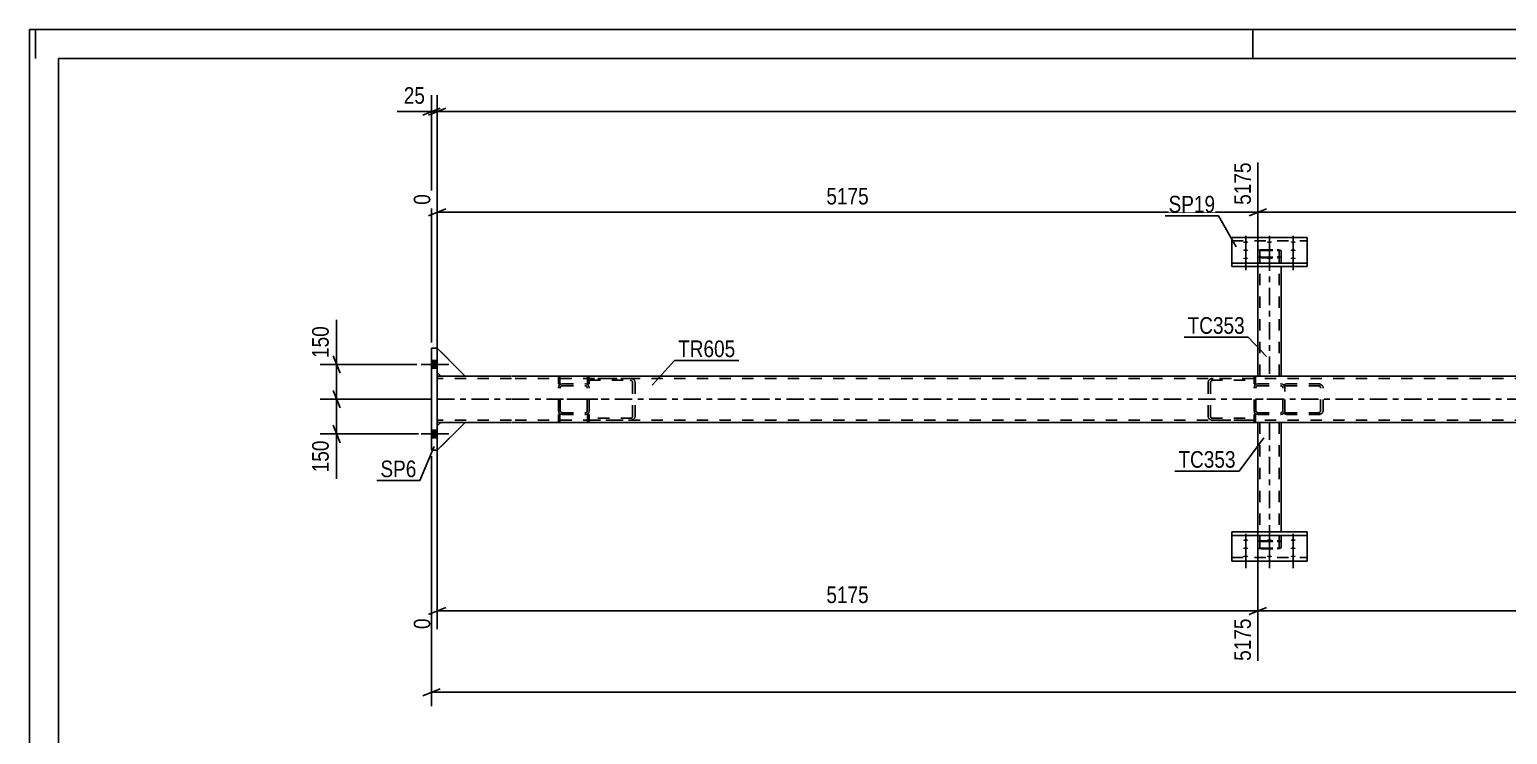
# Model space of a CAD drawing. Header units: millimetres. Extents: x -54 to 787, y -426 to 168.
# Drawn here: x -54.3 to 200.6, y 46.4 to 168 of the extents above; entities that cross this region are included whole.
import ezdxf

# ---------------------------------------------------------------- set-up
doc = ezdxf.new("R2010")
doc.units = ezdxf.units.MM
doc.linetypes.add('DXK_LINE_DOT2', pattern=[3.9198, 1.9599, -1.9599])
doc.linetypes.add('DXK_LINE_DOT3', pattern=[5.9187, 2.979, -0.9799, 0.9799, -0.9799])
doc.styles.add('Arial Narrow', font='ARIALN.TTF', dxfattribs={"height": 0.2})

# ---------------------------------------------------------------- blocks, each defined once
blk = doc.blocks.new('Unknown-761549023-1135')
at = {"color": 5, "linetype": 'Continuous'}
for p, q in [((786.67, 168.03), (-54.33, 168.03)), ((-54.33, 168.03), (-54.33, -425.97)), ((-53.33, 163.03), (-53.33, 168.03)), ((156.67, 163.03), (156.67, 168.03)), ((781.67, 163.03), (-49.33, 163.03)), ((-49.33, 163.03), (-49.33, -420.97))]:
    blk.add_line(p, q, dxfattribs=at)
blk = doc.blocks.new('Bolt-761549023-3152 - 3147')
at = {"linetype": 'Continuous'}
for points in [[(155.45, 131.2), (155.36, 131.2), (155.27, 131.21), (155.19, 131.23), (155.12, 131.25), (155.07, 131.27), (155.03, 131.3), (155.01, 131.33), (155.01, 131.37), (155.03, 131.4), (155.07, 131.42), (155.12, 131.45), (155.19, 131.47), (155.27, 131.49), (155.36, 131.5), (155.45, 131.5), (155.54, 131.5), (155.63, 131.49), (155.71, 131.47), (155.78, 131.45), (155.83, 131.42), (155.87, 131.4), (155.89, 131.37), (155.89, 131.33), (155.87, 131.3), (155.83, 131.27), (155.78, 131.25), (155.71, 131.23), (155.63, 131.21), (155.54, 131.2)], [(155.45, 129.8), (155.36, 129.8), (155.27, 129.81), (155.19, 129.83), (155.12, 129.85), (155.07, 129.87), (155.03, 129.9), (155.01, 129.93), (155.01, 129.96), (155.03, 129.99), (155.07, 130.02), (155.12, 130.05), (155.19, 130.07), (155.27, 130.08), (155.36, 130.09), (155.45, 130.1), (155.54, 130.09), (155.63, 130.08), (155.71, 130.07), (155.78, 130.05), (155.83, 130.02), (155.87, 129.99), (155.89, 129.96), (155.89, 129.93), (155.87, 129.9), (155.83, 129.87), (155.78, 129.85), (155.71, 129.83), (155.63, 129.81), (155.54, 129.8)], [(159.55, 131.2), (159.46, 131.2), (159.37, 131.21), (159.29, 131.23), (159.22, 131.25), (159.17, 131.27), (159.13, 131.3), (159.11, 131.33), (159.11, 131.37), (159.13, 131.4), (159.17, 131.42), (159.22, 131.45), (159.29, 131.47), (159.37, 131.49), (159.46, 131.5), (159.55, 131.5), (159.64, 131.5), (159.73, 131.49), (159.81, 131.47), (159.88, 131.45), (159.93, 131.42), (159.97, 131.4), (159.99, 131.37), (159.99, 131.33), (159.97, 131.3), (159.93, 131.27), (159.88, 131.25), (159.81, 131.23), (159.73, 131.21), (159.64, 131.2)], [(163.65, 131.2), (163.56, 131.2), (163.47, 131.21), (163.39, 131.23), (163.32, 131.25), (163.27, 131.27), (163.23, 131.3), (163.21, 131.33), (163.21, 131.37), (163.23, 131.4), (163.27, 131.42), (163.32, 131.45), (163.39, 131.47), (163.47, 131.49), (163.56, 131.5), (163.65, 131.5), (163.74, 131.5), (163.83, 131.49), (163.91, 131.47), (163.98, 131.45), (164.03, 131.42), (164.07, 131.4), (164.09, 131.37), (164.09, 131.33), (164.07, 131.3), (164.03, 131.27), (163.98, 131.25), (163.91, 131.23), (163.83, 131.21), (163.74, 131.2)], [(163.65, 129.8), (163.56, 129.8), (163.47, 129.81), (163.39, 129.83), (163.32, 129.85), (163.27, 129.87), (163.23, 129.9), (163.21, 129.93), (163.21, 129.96), (163.23, 129.99), (163.27, 130.02), (163.32, 130.05), (163.39, 130.07), (163.47, 130.08), (163.56, 130.09), (163.65, 130.1), (163.74, 130.09), (163.83, 130.08), (163.91, 130.07), (163.98, 130.05), (164.03, 130.02), (164.07, 129.99), (164.09, 129.96), (164.09, 129.93), (164.07, 129.9), (164.03, 129.87), (163.98, 129.85), (163.91, 129.83), (163.83, 129.81), (163.74, 129.8)], [(155.45, 128.39), (155.36, 128.4), (155.27, 128.41), (155.19, 128.42), (155.12, 128.44), (155.07, 128.47), (155.03, 128.5), (155.01, 128.53), (155.01, 128.56), (155.03, 128.59), (155.07, 128.62), (155.12, 128.65), (155.19, 128.67), (155.27, 128.68), (155.36, 128.69), (155.45, 128.7), (155.54, 128.69), (155.63, 128.68), (155.71, 128.67), (155.78, 128.65), (155.83, 128.62), (155.87, 128.59), (155.89, 128.56), (155.89, 128.53), (155.87, 128.5), (155.83, 128.47), (155.78, 128.44), (155.71, 128.42), (155.63, 128.41), (155.54, 128.4)], [(159.55, 128.39), (159.46, 128.4), (159.37, 128.41), (159.29, 128.42), (159.22, 128.44), (159.17, 128.47), (159.13, 128.5), (159.11, 128.53), (159.11, 128.56), (159.13, 128.59), (159.17, 128.62), (159.22, 128.65), (159.29, 128.67), (159.37, 128.68), (159.46, 128.69), (159.55, 128.7), (159.64, 128.69), (159.73, 128.68), (159.81, 128.67), (159.88, 128.65), (159.93, 128.62), (159.97, 128.59), (159.99, 128.56), (159.99, 128.53), (159.97, 128.5), (159.93, 128.47), (159.88, 128.44), (159.81, 128.42), (159.73, 128.41), (159.64, 128.4)], [(163.65, 128.39), (163.56, 128.4), (163.47, 128.41), (163.39, 128.42), (163.32, 128.44), (163.27, 128.47), (163.23, 128.5), (163.21, 128.53), (163.21, 128.56), (163.23, 128.59), (163.27, 128.62), (163.32, 128.65), (163.39, 128.67), (163.47, 128.68), (163.56, 128.69), (163.65, 128.7), (163.74, 128.69), (163.83, 128.68), (163.91, 128.67), (163.98, 128.65), (164.03, 128.62), (164.07, 128.59), (164.09, 128.56), (164.09, 128.53), (164.07, 128.5), (164.03, 128.47), (163.98, 128.44), (163.91, 128.42), (163.83, 128.41), (163.74, 128.4)]]:
    blk.add_hatch(color=1, dxfattribs=at).paths.add_polyline_path(points)
at = {"color": 1, "linetype": 'Continuous'}
for p, q in [((155.45, 132.44), (155.45, 129.32)), ((155.45, 131.04), (155.45, 127.92)), ((159.55, 132.44), (159.55, 129.32)), ((163.65, 132.44), (163.65, 129.32)), ((163.65, 131.04), (163.65, 127.92)), ((155.45, 129.64), (155.45, 126.52)), ((159.55, 129.64), (159.55, 126.52)), ((163.65, 129.64), (163.65, 126.52))]:
    blk.add_line(p, q, dxfattribs=at)
blk = doc.blocks.new('Part-761549023-3278 - 3147')
at = {"color": 2, "linetype": 'Continuous'}
for p, q in [((16, 99.63), (16.6, 100.23)), ((20.8, 100.23), (16, 95.43)), ((20.8, 100.23), (16.6, 100.23))]:
    blk.add_line(p, q, dxfattribs=at)
at = {"color": 7, "linetype": 'DXK_LINE_DOT2'}
blk.add_line((16, 95.43), (16, 99.63), dxfattribs=at)
blk = doc.blocks.new('Part-761549023-3281 - 3147')
at = {"color": 7, "linetype": 'DXK_LINE_DOT2'}
for p, q in [((16, 99.63), (16.6, 100.23)), ((20.8, 100.23), (16, 95.43)), ((16, 95.43), (16, 99.63)), ((16.6, 100.23), (20.8, 100.23))]:
    blk.add_line(p, q, dxfattribs=at)
blk = doc.blocks.new('Bolt-761549023-3218 - 3147')
at = {"linetype": 'Continuous'}
for points in [[(155.45, 80.06), (155.54, 80.06), (155.63, 80.05), (155.71, 80.03), (155.78, 80.01), (155.83, 79.99), (155.87, 79.96), (155.89, 79.93), (155.89, 79.9), (155.87, 79.87), (155.83, 79.84), (155.78, 79.81), (155.71, 79.79), (155.63, 79.78), (155.54, 79.77), (155.45, 79.76), (155.36, 79.77), (155.27, 79.78), (155.19, 79.79), (155.12, 79.81), (155.07, 79.84), (155.03, 79.87), (155.01, 79.9), (155.01, 79.93), (155.03, 79.96), (155.07, 79.99), (155.12, 80.01), (155.19, 80.03), (155.27, 80.05), (155.36, 80.06)], [(159.55, 80.06), (159.64, 80.06), (159.73, 80.05), (159.81, 80.03), (159.88, 80.01), (159.93, 79.99), (159.97, 79.96), (159.99, 79.93), (159.99, 79.9), (159.97, 79.87), (159.93, 79.84), (159.88, 79.81), (159.81, 79.79), (159.73, 79.78), (159.64, 79.77), (159.55, 79.76), (159.46, 79.77), (159.37, 79.78), (159.29, 79.79), (159.22, 79.81), (159.17, 79.84), (159.13, 79.87), (159.11, 79.9), (159.11, 79.93), (159.13, 79.96), (159.17, 79.99), (159.22, 80.01), (159.29, 80.03), (159.37, 80.05), (159.46, 80.06)], [(163.65, 80.06), (163.74, 80.06), (163.83, 80.05), (163.91, 80.03), (163.98, 80.01), (164.03, 79.99), (164.07, 79.96), (164.09, 79.93), (164.09, 79.9), (164.07, 79.87), (164.03, 79.84), (163.98, 79.81), (163.91, 79.79), (163.83, 79.78), (163.74, 79.77), (163.65, 79.76), (163.56, 79.77), (163.47, 79.78), (163.39, 79.79), (163.32, 79.81), (163.27, 79.84), (163.23, 79.87), (163.21, 79.9), (163.21, 79.93), (163.23, 79.96), (163.27, 79.99), (163.32, 80.01), (163.39, 80.03), (163.47, 80.05), (163.56, 80.06)], [(155.45, 78.66), (155.54, 78.66), (155.63, 78.65), (155.71, 78.63), (155.78, 78.61), (155.83, 78.59), (155.87, 78.56), (155.89, 78.53), (155.89, 78.49), (155.87, 78.46), (155.83, 78.44), (155.78, 78.41), (155.71, 78.39), (155.63, 78.37), (155.54, 78.36), (155.45, 78.36), (155.36, 78.36), (155.27, 78.37), (155.19, 78.39), (155.12, 78.41), (155.07, 78.44), (155.03, 78.46), (155.01, 78.49), (155.01, 78.53), (155.03, 78.56), (155.07, 78.59), (155.12, 78.61), (155.19, 78.63), (155.27, 78.65), (155.36, 78.66)], [(155.45, 77.26), (155.54, 77.26), (155.63, 77.25), (155.71, 77.23), (155.78, 77.21), (155.83, 77.18), (155.87, 77.15), (155.89, 77.12), (155.89, 77.09), (155.87, 77.06), (155.83, 77.03), (155.78, 77.01), (155.71, 76.99), (155.63, 76.97), (155.54, 76.96), (155.45, 76.96), (155.36, 76.96), (155.27, 76.97), (155.19, 76.99), (155.12, 77.01), (155.07, 77.03), (155.03, 77.06), (155.01, 77.09), (155.01, 77.12), (155.03, 77.15), (155.07, 77.18), (155.12, 77.21), (155.19, 77.23), (155.27, 77.25), (155.36, 77.26)], [(159.55, 77.26), (159.64, 77.26), (159.73, 77.25), (159.81, 77.23), (159.88, 77.21), (159.93, 77.18), (159.97, 77.15), (159.99, 77.12), (159.99, 77.09), (159.97, 77.06), (159.93, 77.03), (159.88, 77.01), (159.81, 76.99), (159.73, 76.97), (159.64, 76.96), (159.55, 76.96), (159.46, 76.96), (159.37, 76.97), (159.29, 76.99), (159.22, 77.01), (159.17, 77.03), (159.13, 77.06), (159.11, 77.09), (159.11, 77.12), (159.13, 77.15), (159.17, 77.18), (159.22, 77.21), (159.29, 77.23), (159.37, 77.25), (159.46, 77.26)], [(163.65, 78.66), (163.74, 78.66), (163.83, 78.65), (163.91, 78.63), (163.98, 78.61), (164.03, 78.59), (164.07, 78.56), (164.09, 78.53), (164.09, 78.49), (164.07, 78.46), (164.03, 78.44), (163.98, 78.41), (163.91, 78.39), (163.83, 78.37), (163.74, 78.36), (163.65, 78.36), (163.56, 78.36), (163.47, 78.37), (163.39, 78.39), (163.32, 78.41), (163.27, 78.44), (163.23, 78.46), (163.21, 78.49), (163.21, 78.53), (163.23, 78.56), (163.27, 78.59), (163.32, 78.61), (163.39, 78.63), (163.47, 78.65), (163.56, 78.66)], [(163.65, 77.26), (163.74, 77.26), (163.83, 77.25), (163.91, 77.23), (163.98, 77.21), (164.03, 77.18), (164.07, 77.15), (164.09, 77.12), (164.09, 77.09), (164.07, 77.06), (164.03, 77.03), (163.98, 77.01), (163.91, 76.99), (163.83, 76.97), (163.74, 76.96), (163.65, 76.96), (163.56, 76.96), (163.47, 76.97), (163.39, 76.99), (163.32, 77.01), (163.27, 77.03), (163.23, 77.06), (163.21, 77.09), (163.21, 77.12), (163.23, 77.15), (163.27, 77.18), (163.32, 77.21), (163.39, 77.23), (163.47, 77.25), (163.56, 77.26)]]:
    blk.add_hatch(color=1, dxfattribs=at).paths.add_polyline_path(points)
at = {"color": 1, "linetype": 'Continuous'}
for p, q in [((155.45, 81), (155.45, 77.88)), ((155.45, 79.6), (155.45, 76.48)), ((159.55, 81), (159.55, 77.88)), ((163.65, 81), (163.65, 77.88)), ((163.65, 79.6), (163.65, 76.48)), ((155.45, 78.2), (155.45, 75.08)), ((159.55, 78.2), (159.55, 75.08)), ((163.65, 78.2), (163.65, 75.08))]:
    blk.add_line(p, q, dxfattribs=at)
blk = doc.blocks.new('Part-761549023-3284 - 3147')
at = {"color": 7, "linetype": 'DXK_LINE_DOT2'}
for p, q in [((20.8, 108.23), (16, 113.03)), ((16, 113.03), (16, 108.83)), ((16, 108.83), (16.6, 108.23)), ((16.6, 108.23), (20.8, 108.23))]:
    blk.add_line(p, q, dxfattribs=at)
blk = doc.blocks.new('Bolt-761549023-3220 - 3147')
at = {"linetype": 'Continuous'}
for points in [[(16, 109.57), (16, 110.89), (15, 110.89), (15, 109.57)], [(16, 109.57), (16, 110.89), (15, 110.89), (15, 109.57)], [(16, 97.57), (16, 98.89), (15, 98.89), (15, 97.57)], [(16, 97.57), (16, 98.89), (15, 98.89), (15, 97.57)]]:
    blk.add_hatch(color=1, dxfattribs=at).paths.add_polyline_path(points)
at = {"color": 1, "linetype": 'Continuous'}
for p, q in [((13.24, 110.23), (18, 110.23)), ((13.24, 110.23), (18, 110.23)), ((15, 110.89), (16, 110.89)), ((15, 110.89), (16, 110.89)), ((15, 109.57), (16, 109.57)), ((15, 109.57), (16, 109.57)), ((13.24, 98.23), (18, 98.23)), ((13.24, 98.23), (18, 98.23)), ((15, 98.89), (16, 98.89)), ((15, 98.89), (16, 98.89)), ((15, 97.57), (16, 97.57)), ((15, 97.57), (16, 97.57))]:
    blk.add_line(p, q, dxfattribs=at)
blk = doc.blocks.new('Part-761549023-3156 - 3147')
at = {"color": 7, "linetype": 'DXK_LINE_DOT2'}
for p, q in [((162.44, 106.87), (162.18, 106.83)), ((162.18, 101.63), (162.18, 106.83)), ((162.18, 106.48), (162.27, 106.52)), ((162.27, 106.52), (162.44, 106.55)), ((168.28, 106.87), (162.44, 106.87)), ((168.28, 106.55), (162.44, 106.55)), ((168.26, 106.82), (167.93, 106.87)), ((167.93, 106.55), (168.1, 106.52)), ((168.33, 106.35), (168.37, 106.23)), ((168.37, 102.23), (168.37, 106.23)), ((168.81, 106.23), (168.74, 106.47)), ((168.81, 102.23), (168.81, 106.23)), ((162.27, 101.93), (162.18, 101.98)), ((168.37, 102.23), (168.33, 102.11)), ((168.74, 101.98), (168.81, 102.23)), ((162.18, 101.63), (162.44, 101.59)), ((162.44, 101.91), (162.27, 101.93)), ((168.28, 101.91), (162.44, 101.91)), ((168.28, 101.59), (162.44, 101.59)), ((168.1, 101.93), (167.93, 101.91)), ((167.93, 101.59), (168.26, 101.64))]:
    blk.add_line(p, q, dxfattribs=at)
for centre, radius, start, end in [((168, 106.14), 0.401, 32.4104, 75.4453), ((168.06, 106.04), 0.802, 32.4104, 75.4453), ((168, 102.32), 0.401, 284.5547, 327.5896), ((168.06, 102.41), 0.802, 284.5547, 327.5896)]:
    blk.add_arc(centre, radius, start, end, dxfattribs=at)
blk = doc.blocks.new('Part-761549023-3292 - 3147')
at = {"color": 2, "linetype": 'Continuous'}
for p, q in [((153.05, 127.12), (153.05, 132.17)), ((166.05, 132.17), (153.05, 132.17)), ((166.05, 132.17), (166.05, 127.12)), ((153.05, 127.72), (166.05, 127.72)), ((166.05, 127.12), (153.05, 127.12))]:
    blk.add_line(p, q, dxfattribs=at)
at = {"color": 7, "linetype": 'DXK_LINE_DOT2'}
blk.add_line((153.05, 131.57), (166.05, 131.57), dxfattribs=at)
blk = doc.blocks.new('Part-761549023-3170 - 3147')
at = {"color": 2, "linetype": 'Continuous'}
for p, q in [((157.55, 81.34), (157.55, 100.23)), ((161.54, 100.23), (157.56, 100.23)), ((161.55, 81.34), (161.55, 100.23))]:
    blk.add_line(p, q, dxfattribs=at)
at = {"color": 7, "linetype": 'DXK_LINE_DOT2'}
for p, q in [((157.56, 100.23), (157.55, 100.23)), ((157.55, 100.23), (157.56, 100.23)), ((157.87, 78.65), (157.87, 100.23)), ((161.14, 100.23), (161.15, 100.23)), ((161.21, 100.23), (161.23, 100.23)), ((161.23, 78.65), (161.23, 100.23)), ((161.55, 100.23), (161.54, 100.23)), ((161.55, 100.23), (161.54, 100.23)), ((157.55, 81.34), (157.55, 78.65)), ((157.6, 79.66), (157.55, 79.58)), ((157.55, 78.65), (157.55, 79.58)), ((157.74, 79.73), (157.6, 79.66)), ((157.94, 79.78), (157.74, 79.73)), ((157.87, 79.58), (157.89, 79.62)), ((157.89, 79.62), (157.96, 79.65)), ((158.19, 79.8), (157.94, 79.78)), ((157.96, 79.65), (158.07, 79.68)), ((158.07, 79.68), (158.19, 79.69)), ((158.19, 79.8), (160.91, 79.8)), ((158.19, 79.69), (160.91, 79.69)), ((161.15, 79.78), (160.91, 79.8)), ((160.91, 79.69), (161.03, 79.68)), ((161.03, 79.68), (161.14, 79.65)), ((161.14, 79.65), (161.21, 79.62)), ((161.36, 79.73), (161.15, 79.78)), ((161.21, 79.62), (161.23, 79.58)), ((161.5, 79.66), (161.36, 79.73)), ((161.55, 79.58), (161.5, 79.66)), ((161.55, 78.65), (161.55, 81.34)), ((157.55, 78.65), (157.6, 78.56)), ((157.6, 78.56), (157.74, 78.49)), ((157.74, 78.49), (157.94, 78.44)), ((157.89, 78.61), (157.87, 78.65)), ((157.96, 78.57), (157.89, 78.61)), ((157.94, 78.44), (158.19, 78.43)), ((158.07, 78.55), (157.96, 78.57)), ((158.19, 78.54), (158.07, 78.55)), ((158.19, 78.54), (160.91, 78.54)), ((158.19, 78.43), (160.91, 78.43)), ((161.03, 78.55), (160.91, 78.54)), ((160.91, 78.43), (161.15, 78.44)), ((161.14, 78.57), (161.03, 78.55)), ((161.21, 78.61), (161.14, 78.57)), ((161.15, 78.44), (161.36, 78.49)), ((161.23, 78.65), (161.21, 78.61)), ((161.36, 78.49), (161.5, 78.56)), ((161.5, 78.56), (161.55, 78.65))]:
    blk.add_line(p, q, dxfattribs=at)
at = {"color": 7, "linetype": 'DXK_LINE_DOT3'}
blk.add_line((159.55, 100.23), (159.55, 79.11), dxfattribs=at)
blk = doc.blocks.new('Part-761549023-3178 - 3147')
at = {"color": 7, "linetype": 'DXK_LINE_DOT2'}
for p, q in [((149.02, 107.43), (148.96, 107.19)), ((148.96, 101.27), (148.96, 107.19)), ((149.4, 107.19), (149.43, 107.31)), ((149.4, 101.27), (149.4, 107.19)), ((156.9, 107.83), (149.48, 107.83)), ((149.48, 107.51), (156.9, 107.51)), ((149.83, 107.83), (149.5, 107.78)), ((149.67, 107.48), (149.83, 107.51)), ((156.9, 107.51), (156.9, 107.83)), ((148.96, 101.27), (149.02, 101.02)), ((149.43, 101.15), (149.4, 101.27)), ((149.48, 100.95), (156.9, 100.95)), ((149.48, 100.63), (156.9, 100.63)), ((149.5, 100.68), (149.83, 100.63)), ((149.83, 100.95), (149.67, 100.97)), ((156.9, 100.63), (156.9, 100.95))]:
    blk.add_line(p, q, dxfattribs=at)
at = {"color": 7, "linetype": 'DXK_LINE_DOT3'}
blk.add_line((153.55, 104.23), (160.75, 104.23), dxfattribs=at)
at = {"color": 7, "linetype": 'DXK_LINE_DOT2'}
for centre, radius, start, end in [((149.7, 107), 0.802, 104.5547, 147.5895), ((149.77, 107.1), 0.401, 104.5547, 147.5895), ((149.7, 101.45), 0.802, 212.4105, 255.4453), ((149.77, 101.36), 0.401, 212.4105, 255.4453)]:
    blk.add_arc(centre, radius, start, end, dxfattribs=at)
blk = doc.blocks.new('Part-761549023-3179 - 3147')
at = {"color": 7, "linetype": 'DXK_LINE_DOT2'}
for p, q in [((49.6, 107.83), (42.18, 107.83)), ((42.18, 107.83), (42.18, 107.51)), ((42.18, 107.51), (49.6, 107.51)), ((49.58, 107.78), (49.25, 107.83)), ((49.25, 107.51), (49.41, 107.48)), ((49.65, 107.31), (49.69, 107.19)), ((49.69, 101.27), (49.69, 107.19)), ((50.12, 107.19), (50.06, 107.43)), ((50.12, 101.27), (50.12, 107.19)), ((49.6, 100.95), (42.18, 100.95)), ((42.18, 100.95), (42.18, 100.63)), ((42.18, 100.63), (49.6, 100.63)), ((49.41, 100.97), (49.25, 100.95)), ((49.25, 100.63), (49.58, 100.68)), ((49.69, 101.27), (49.65, 101.15)), ((50.06, 101.02), (50.12, 101.27))]:
    blk.add_line(p, q, dxfattribs=at)
at = {"color": 7, "linetype": 'DXK_LINE_DOT3'}
blk.add_line((38.33, 104.23), (45.54, 104.23), dxfattribs=at)
at = {"color": 7, "linetype": 'DXK_LINE_DOT2'}
for centre, radius, start, end in [((49.31, 107.1), 0.401, 32.4105, 75.4453), ((49.38, 107), 0.802, 32.4105, 75.4453), ((49.31, 101.36), 0.401, 284.5547, 327.5895), ((49.38, 101.45), 0.802, 284.5547, 327.5895)]:
    blk.add_arc(centre, radius, start, end, dxfattribs=at)
blk = doc.blocks.new('Part-761549023-3190 - 3147')
at = {"color": 2, "linetype": 'Continuous'}
for p, q in [((15, 113.03), (16, 113.03)), ((15, 95.43), (15, 113.03)), ((16, 113.03), (16, 95.43)), ((16, 95.43), (15, 95.43))]:
    blk.add_line(p, q, dxfattribs=at)
blk = doc.blocks.new('Part-761549023-3258 - 3147')
at = {"color": 7, "linetype": 'DXK_LINE_DOT2'}
for p, q in [((42.18, 108.07), (41.94, 108.07)), ((41.94, 108.07), (41.94, 106.87)), ((42.18, 106.87), (42.18, 108.07)), ((41.94, 106.87), (42.18, 106.87))]:
    blk.add_line(p, q, dxfattribs=at)
blk = doc.blocks.new('Part-761549023-3259 - 3147')
at = {"color": 7, "linetype": 'DXK_LINE_DOT2'}
for p, q in [((157.14, 101.59), (156.9, 101.59)), ((156.9, 101.59), (156.9, 100.39)), ((156.9, 100.39), (157.14, 100.39)), ((157.14, 100.39), (157.14, 101.59))]:
    blk.add_line(p, q, dxfattribs=at)
blk = doc.blocks.new('Part-761549023-3264 - 3147')
at = {"color": 7, "linetype": 'DXK_LINE_DOT2'}
for p, q in [((20.8, 108.23), (16, 113.03)), ((16, 113.03), (16, 108.83)), ((16, 108.83), (16.6, 108.23)), ((16.6, 108.23), (20.8, 108.23))]:
    blk.add_line(p, q, dxfattribs=at)
blk = doc.blocks.new('Part-761549023-3287 - 3147')
at = {"color": 2, "linetype": 'Continuous'}
for p, q in [((20.8, 108.23), (16, 113.03)), ((16, 108.83), (16.6, 108.23)), ((16.6, 108.23), (20.8, 108.23))]:
    blk.add_line(p, q, dxfattribs=at)
at = {"color": 7, "linetype": 'DXK_LINE_DOT2'}
blk.add_line((16, 113.03), (16, 108.83), dxfattribs=at)
blk = doc.blocks.new('Part-761549023-3336 - 3147')
at = {"color": 7, "linetype": 'DXK_LINE_DOT2'}
for p, q in [((36.95, 106.47), (36.9, 106.23)), ((36.9, 102.23), (36.9, 106.23)), ((37.22, 106.23), (37.24, 106.35)), ((37.22, 102.23), (37.22, 106.23)), ((37.54, 106.87), (37.3, 106.82)), ((37.42, 106.52), (37.54, 106.55)), ((37.54, 106.87), (41.54, 106.87)), ((37.54, 106.55), (41.54, 106.55)), ((41.79, 106.82), (41.54, 106.87)), ((41.54, 106.55), (41.66, 106.52)), ((41.84, 106.35), (41.86, 106.23)), ((41.86, 102.23), (41.86, 106.23)), ((42.18, 106.23), (42.13, 106.47)), ((42.18, 102.23), (42.18, 106.23)), ((36.9, 102.23), (36.95, 101.98)), ((37.24, 102.11), (37.22, 102.23)), ((41.86, 102.23), (41.84, 102.11)), ((42.13, 101.98), (42.18, 102.23)), ((37.3, 101.64), (37.54, 101.59)), ((37.54, 101.91), (37.42, 101.93)), ((37.54, 101.91), (41.54, 101.91)), ((37.54, 101.59), (41.54, 101.59)), ((41.66, 101.93), (41.54, 101.91)), ((41.54, 101.59), (41.79, 101.64))]:
    blk.add_line(p, q, dxfattribs=at)
for centre, radius, start, end in [((37.54, 106.23), 0.64, 112.5, 157.5), ((37.54, 106.23), 0.32, 112.5, 157.5), ((41.54, 106.23), 0.32, 22.5, 67.5), ((41.54, 106.23), 0.64, 22.5, 67.5), ((37.54, 102.23), 0.64, 202.5, 247.5), ((37.54, 102.23), 0.32, 202.5, 247.5), ((41.54, 102.23), 0.32, 292.5, 337.5), ((41.54, 102.23), 0.64, 292.5, 337.5)]:
    blk.add_arc(centre, radius, start, end, dxfattribs=at)
blk = doc.blocks.new('Part-761549023-3313 - 3147')
at = {"color": 7, "linetype": 'DXK_LINE_DOT2'}
for p, q in [((158.19, 130.03), (157.94, 130.01)), ((158.19, 130.03), (160.91, 130.03)), ((161.15, 130.01), (160.91, 130.03)), ((157.6, 129.89), (157.55, 129.81)), ((157.55, 129.81), (157.55, 127.12)), ((157.55, 128.88), (157.6, 128.8)), ((157.74, 129.97), (157.6, 129.89)), ((157.6, 128.8), (157.74, 128.73)), ((157.94, 130.01), (157.74, 129.97)), ((157.74, 128.73), (157.94, 128.68)), ((157.87, 129.81), (157.89, 129.85)), ((157.87, 129.81), (157.87, 108.23)), ((157.89, 128.84), (157.87, 128.88)), ((157.89, 129.85), (157.96, 129.89)), ((157.96, 128.8), (157.89, 128.84)), ((157.94, 128.68), (158.19, 128.66)), ((157.96, 129.89), (158.07, 129.91)), ((158.07, 128.78), (157.96, 128.8)), ((158.07, 129.91), (158.19, 129.92)), ((158.19, 128.77), (158.07, 128.78)), ((158.19, 129.92), (160.91, 129.92)), ((158.19, 128.77), (160.91, 128.77)), ((158.19, 128.66), (160.91, 128.66)), ((160.91, 129.92), (161.03, 129.91)), ((161.03, 128.78), (160.91, 128.77)), ((160.91, 128.66), (161.15, 128.68)), ((161.03, 129.91), (161.14, 129.89)), ((161.14, 128.8), (161.03, 128.78)), ((161.14, 129.89), (161.21, 129.85)), ((161.21, 128.84), (161.14, 128.8)), ((161.36, 129.97), (161.15, 130.01)), ((161.15, 128.68), (161.36, 128.73)), ((161.21, 129.85), (161.23, 129.81)), ((161.23, 128.88), (161.21, 128.84)), ((161.23, 129.81), (161.23, 108.23)), ((161.5, 129.89), (161.36, 129.97)), ((161.36, 128.73), (161.5, 128.8)), ((161.55, 129.81), (161.5, 129.89)), ((161.5, 128.8), (161.55, 128.88)), ((161.55, 129.81), (161.55, 127.12)), ((157.56, 108.23), (157.55, 108.23)), ((157.55, 108.23), (157.56, 108.23)), ((161.21, 108.23), (161.23, 108.23)), ((161.55, 108.23), (161.54, 108.23)), ((161.54, 108.23), (161.55, 108.23))]:
    blk.add_line(p, q, dxfattribs=at)
at = {"color": 7, "linetype": 'DXK_LINE_DOT3'}
blk.add_line((159.55, 129.35), (159.55, 108.23), dxfattribs=at)
at = {"color": 2, "linetype": 'Continuous'}
for p, q in [((157.55, 127.12), (157.55, 108.23)), ((161.55, 127.12), (161.55, 108.23)), ((161.5, 108.23), (157.56, 108.23)), ((161.54, 108.23), (161.5, 108.23))]:
    blk.add_line(p, q, dxfattribs=at)
blk = doc.blocks.new('Part-761549023-3256 - 3147')
at = {"color": 7, "linetype": 'DXK_LINE_DOT2'}
for p, q in [((37.14, 108.07), (36.9, 108.07)), ((36.9, 108.07), (36.9, 106.87)), ((37.14, 106.87), (37.14, 108.07)), ((36.9, 106.87), (37.14, 106.87))]:
    blk.add_line(p, q, dxfattribs=at)
blk = doc.blocks.new('Part-761549023-3257 - 3147')
at = {"color": 7, "linetype": 'DXK_LINE_DOT2'}
for p, q in [((42.18, 101.59), (41.94, 101.59)), ((41.94, 101.59), (41.94, 100.39)), ((42.18, 100.39), (41.94, 100.39)), ((42.18, 100.39), (42.18, 101.59))]:
    blk.add_line(p, q, dxfattribs=at)
blk = doc.blocks.new('Part-761549023-3260 - 3147')
at = {"color": 7, "linetype": 'DXK_LINE_DOT2'}
for p, q in [((157.14, 108.07), (156.9, 108.07)), ((156.9, 108.07), (156.9, 106.87)), ((157.14, 106.87), (157.14, 108.07)), ((156.9, 106.87), (157.14, 106.87))]:
    blk.add_line(p, q, dxfattribs=at)
blk = doc.blocks.new('Part-761549023-3269 - 3147')
at = {"color": 7, "linetype": 'DXK_LINE_DOT2'}
for p, q in [((37.14, 101.59), (36.9, 101.59)), ((36.9, 101.59), (36.9, 100.39)), ((36.9, 100.39), (37.14, 100.39)), ((37.14, 100.39), (37.14, 101.59))]:
    blk.add_line(p, q, dxfattribs=at)
blk = doc.blocks.new('Part-761549023-3275 - 3147')
at = {"color": 7, "linetype": 'DXK_LINE_DOT2'}
for p, q in [((16, 99.63), (16.6, 100.23)), ((20.8, 100.23), (16, 95.43)), ((16, 95.43), (16, 99.63)), ((16.6, 100.23), (20.8, 100.23))]:
    blk.add_line(p, q, dxfattribs=at)
blk = doc.blocks.new('Part-761549023-3315 - 3147')
at = {"color": 2, "linetype": 'Continuous'}
for p, q in [((166.05, 81.34), (153.05, 81.34)), ((153.05, 81.34), (153.05, 76.29)), ((153.05, 80.73), (166.05, 80.73)), ((166.05, 76.29), (166.05, 81.34)), ((153.05, 76.29), (166.05, 76.29))]:
    blk.add_line(p, q, dxfattribs=at)
at = {"color": 7, "linetype": 'DXK_LINE_DOT2'}
blk.add_line((153.05, 76.89), (166.05, 76.89), dxfattribs=at)
blk = doc.blocks.new('Part-761549023-3324 - 3147')
at = {"color": 2, "linetype": 'Continuous'}
for p, q in [((16.6, 108.23), (16, 108.23)), ((16, 101.03), (16, 107.43)), ((28.8, 108.23), (20.8, 108.23)), ((157.56, 108.23), (28.9, 108.23)), ((397.56, 108.23), (161.54, 108.23)), ((16.6, 100.23), (16, 100.23)), ((28.8, 100.23), (20.8, 100.23)), ((157.56, 100.23), (28.9, 100.23)), ((397.56, 100.23), (161.54, 100.23))]:
    blk.add_line(p, q, dxfattribs=at)
at = {"color": 7, "linetype": 'DXK_LINE_DOT2'}
for p, q in [((16, 108.23), (16, 107.43)), ((16, 108.23), (16, 107.99)), ((28.8, 107.83), (16, 107.83)), ((20.8, 108.23), (16.6, 108.23)), ((658.54, 107.83), (28.9, 107.83)), ((161.54, 108.23), (157.56, 108.23)), ((16, 100.23), (16, 101.03)), ((28.8, 100.63), (16, 100.63)), ((20.8, 100.23), (16.6, 100.23)), ((658.54, 100.63), (28.9, 100.63)), ((161.54, 100.23), (157.56, 100.23))]:
    blk.add_line(p, q, dxfattribs=at)
at = {"color": 7, "linetype": 'DXK_LINE_DOT3'}
for p, q in [((16, 104.23), (28.8, 104.23)), ((28.9, 104.23), (658.54, 104.23))]:
    blk.add_line(p, q, dxfattribs=at)
blk = doc.blocks.new('Part-761549023-3333 - 3147')
at = {"color": 7, "linetype": 'DXK_LINE_DOT2'}
for p, q in [((156.95, 106.47), (156.9, 106.23)), ((156.9, 102.23), (156.9, 106.23)), ((157.22, 106.23), (157.24, 106.35)), ((157.22, 102.23), (157.22, 106.23)), ((157.54, 106.87), (157.3, 106.82)), ((157.42, 106.52), (157.54, 106.55)), ((157.54, 106.87), (161.54, 106.87)), ((157.54, 106.55), (161.54, 106.55)), ((161.79, 106.82), (161.54, 106.87)), ((161.54, 106.55), (161.66, 106.52)), ((161.84, 106.35), (161.86, 106.23)), ((161.86, 102.23), (161.86, 106.23)), ((162.18, 106.23), (162.13, 106.47)), ((162.18, 102.23), (162.18, 106.23)), ((156.9, 102.23), (156.95, 101.98)), ((157.24, 102.11), (157.22, 102.23)), ((161.86, 102.23), (161.84, 102.11)), ((162.13, 101.98), (162.18, 102.23)), ((157.3, 101.64), (157.54, 101.59)), ((157.54, 101.91), (157.42, 101.93)), ((157.54, 101.91), (161.54, 101.91)), ((157.54, 101.59), (161.54, 101.59)), ((161.66, 101.93), (161.54, 101.91)), ((161.54, 101.59), (161.79, 101.64))]:
    blk.add_line(p, q, dxfattribs=at)
at = {"color": 7, "linetype": 'DXK_LINE_DOT3'}
blk.add_line((159.54, 104.23), (159.54, 104.23), dxfattribs=at)
at = {"color": 7, "linetype": 'DXK_LINE_DOT2'}
for centre, radius, start, end in [((157.54, 106.23), 0.64, 112.5, 157.5), ((157.54, 106.23), 0.32, 112.5, 157.5), ((161.54, 106.23), 0.32, 22.5, 67.5), ((161.54, 106.23), 0.64, 22.5, 67.5), ((157.54, 102.23), 0.64, 202.5, 247.5), ((157.54, 102.23), 0.32, 202.5, 247.5), ((161.54, 102.23), 0.32, 292.5, 337.5), ((161.54, 102.23), 0.64, 292.5, 337.5)]:
    blk.add_arc(centre, radius, start, end, dxfattribs=at)
blk = doc.blocks.new('StraightDimension-761549023-3440 - 3147')
at = {"color": 7, "linetype": 'Continuous'}
for p, q in [((-1.98, 105.73), (-0.78, 102.73)), ((15, 104.23), (-4.23, 104.23)), ((-1.38, 98.23), (-1.38, 104.23)), ((-0.78, 96.73), (-1.98, 99.73)), ((12.74, 98.23), (-4.23, 98.23))]:
    blk.add_line(p, q, dxfattribs=at)
at = {"color": 0}
blk.add_wipeout([(-2.13, 97.7), (-6.33, 97.7), (-6.33, 91.02), (-2.13, 91.02)], dxfattribs=at)
at = {"color": 7, "linetype": 'Continuous'}
blk.add_line((-1.38, 98.23), (-1.38, 90.49), dxfattribs=at)
blk.add_line((-1.38, 98.23), (-1.38, 90.49), dxfattribs=at)
at = {"color": 3, "style": 'Arial Narrow'}
blk.add_text('150', height=2.863, rotation=90.0002, dxfattribs=at).set_placement((-2.73, 91.62))
blk = doc.blocks.new('StraightDimension-761549023-3429 - 3147')
at = {"color": 7, "linetype": 'Continuous'}
for p, q in [((12.45, 110.23), (-4.23, 110.23)), ((-1.98, 111.73), (-0.78, 108.73)), ((-1.38, 104.23), (-1.38, 110.23)), ((-0.78, 102.73), (-1.98, 105.73)), ((15, 104.23), (-4.23, 104.23))]:
    blk.add_line(p, q, dxfattribs=at)
at = {"color": 0}
blk.add_wipeout([(-2.13, 117.44), (-6.33, 117.44), (-6.33, 110.75), (-2.13, 110.75)], dxfattribs=at)
at = {"color": 7, "linetype": 'Continuous'}
blk.add_line((-1.38, 110.23), (-1.38, 117.96), dxfattribs=at)
blk.add_line((-1.38, 110.23), (-1.38, 117.96), dxfattribs=at)
at = {"color": 3, "style": 'Arial Narrow'}
blk.add_text('150', height=2.863, rotation=90.0002, dxfattribs=at).set_placement((-2.73, 111.35))
blk = doc.blocks.new('StraightDimension-761549023-3501 - 3147')
at = {"color": 7, "linetype": 'Continuous'}
for p, q in [((16, 99.23), (16, 64.57)), ((157.55, 81.7), (157.55, 59.08)), ((17.5, 68.3), (14.5, 67.1)), ((16, 67.7), (157.55, 67.7)), ((156.05, 67.1), (159.05, 68.3))]:
    blk.add_line(p, q, dxfattribs=at)
at = {"color": 0}
blk.add_wipeout([(91.03, 68.45), (91.03, 72.65), (82.52, 72.65), (82.52, 68.45)], dxfattribs=at)
at = {"color": 0, "linetype": 'Continuous'}
for points in [[(15.4, 67), (11.2, 67), (11.2, 63.97), (15.4, 63.97)], [(156.95, 67), (152.75, 67), (152.75, 58.48), (156.95, 58.48)]]:
    blk.add_wipeout(points, dxfattribs=at)
at = {"color": 3, "style": 'Arial Narrow'}
blk.add_text('5175', height=2.863, dxfattribs=at).set_placement((83.12, 69.05))
at = {"color": 3, "linetype": 'Continuous', "style": 'Arial Narrow'}
for s, height, p in [('0', 2.86, (14.8, 64.57)), ('5175', 2.863, (156.35, 59.08))]:
    blk.add_text(s, height=height, rotation=90.0002, dxfattribs=at).set_placement(p)
blk = doc.blocks.new('StraightDimension-761549023-3543 - 3147')
at = {"color": 7, "linetype": 'Continuous'}
for p, q in [((157.55, 81.7), (157.55, 59.08)), ((397.55, 83.49), (397.55, 57.26)), ((159.05, 68.3), (156.05, 67.1)), ((157.55, 67.7), (397.55, 67.7)), ((396.05, 67.1), (399.05, 68.3))]:
    blk.add_line(p, q, dxfattribs=at)
at = {"color": 0}
blk.add_wipeout([(281.81, 68.45), (281.81, 72.65), (273.29, 72.65), (273.29, 68.45)], dxfattribs=at)
at = {"color": 0, "linetype": 'Continuous'}
blk.add_wipeout([(396.95, 67), (392.75, 67), (392.75, 56.66), (396.95, 56.66)], dxfattribs=at)
at = {"color": 3, "style": 'Arial Narrow'}
blk.add_text('6000', height=2.863, dxfattribs=at).set_placement((273.89, 69.05))
at = {"color": 3, "linetype": 'Continuous', "style": 'Arial Narrow'}
blk.add_text('11175', height=2.863, rotation=90.0002, dxfattribs=at).set_placement((396.35, 57.26))
blk = doc.blocks.new('StraightDimension-761549023-12572 - 3147')
at = {"color": 7, "linetype": 'Continuous'}
for p, q in [((15, 94.43), (15, 51.26)), ((16.5, 54.26), (13.5, 53.06)), ((15, 53.66), (659.54, 53.66))]:
    blk.add_line(p, q, dxfattribs=at)
blk = doc.blocks.new('StraightDimension-761549023-12584 - 3147')
at = {"color": 7, "linetype": 'Continuous'}
for p, q in [((16, 114.03), (16, 156.73)), ((17.5, 154.48), (14.5, 153.28)), ((16, 153.88), (658.54, 153.88))]:
    blk.add_line(p, q, dxfattribs=at)
blk = doc.blocks.new('StraightDimension-761549023-12585 - 3147')
at = {"color": 7, "linetype": 'Continuous'}
for p, q in [((15, 114.03), (15, 156.73)), ((16, 114.03), (16, 156.73)), ((13.5, 153.28), (16.5, 154.48)), ((17.5, 154.48), (14.5, 153.28)), ((15, 153.88), (16, 153.88))]:
    blk.add_line(p, q, dxfattribs=at)
at = {"color": 0}
blk.add_wipeout([(14.48, 154.63), (14.48, 158.83), (9.62, 158.83), (9.62, 154.63)], dxfattribs=at)
at = {"color": 7, "linetype": 'Continuous'}
blk.add_line((15, 153.88), (9.09, 153.88), dxfattribs=at)
blk.add_line((15, 153.88), (9.09, 153.88), dxfattribs=at)
at = {"color": 3, "style": 'Arial Narrow'}
blk.add_text('25', height=2.863, dxfattribs=at).set_placement((10.22, 155.23))
blk = doc.blocks.new('StraightDimension-761549023-12720 - 3147')
at = {"color": 7, "linetype": 'Continuous'}
for p, q in [((397.55, 120.13), (397.55, 146.93)), ((157.55, 118.76), (157.55, 145.11)), ((159.05, 137.09), (156.05, 135.89)), ((157.55, 136.49), (397.55, 136.49)), ((396.05, 135.89), (399.05, 137.09))]:
    blk.add_line(p, q, dxfattribs=at)
at = {"color": 0, "linetype": 'Continuous'}
blk.add_wipeout([(396.95, 147.53), (392.75, 147.53), (392.75, 137.19), (396.95, 137.19)], dxfattribs=at)
at = {"color": 0}
blk.add_wipeout([(281.81, 137.24), (281.81, 141.44), (273.29, 141.44), (273.29, 137.24)], dxfattribs=at)
at = {"color": 3, "linetype": 'Continuous', "style": 'Arial Narrow'}
blk.add_text('11175', height=2.863, rotation=90.0002, dxfattribs=at).set_placement((396.35, 137.79))
at = {"color": 3, "style": 'Arial Narrow'}
blk.add_text('6000', height=2.863, dxfattribs=at).set_placement((273.89, 137.84))
blk = doc.blocks.new('StraightDimension-761549023-12721 - 3147')
at = {"color": 7, "linetype": 'Continuous'}
for p, q in [((157.55, 118.76), (157.55, 145.11)), ((16, 109.23), (16, 139.62)), ((17.5, 137.09), (14.5, 135.89)), ((16, 136.49), (157.55, 136.49)), ((156.05, 135.89), (159.05, 137.09))]:
    blk.add_line(p, q, dxfattribs=at)
at = {"color": 0, "linetype": 'Continuous'}
for points in [[(156.95, 145.71), (152.75, 145.71), (152.75, 137.19), (156.95, 137.19)], [(15.4, 140.22), (11.2, 140.22), (11.2, 137.19), (15.4, 137.19)]]:
    blk.add_wipeout(points, dxfattribs=at)
at = {"color": 0}
blk.add_wipeout([(91.03, 137.24), (91.03, 141.44), (82.52, 141.44), (82.52, 137.24)], dxfattribs=at)
at = {"color": 3, "linetype": 'Continuous', "style": 'Arial Narrow'}
for s, height, p in [('5175', 2.863, (156.35, 137.79)), ('0', 2.86, (14.8, 137.79))]:
    blk.add_text(s, height=height, rotation=90.0002, dxfattribs=at).set_placement(p)
at = {"color": 3, "style": 'Arial Narrow'}
blk.add_text('5175', height=2.863, dxfattribs=at).set_placement((83.12, 137.84))
blk = doc.blocks.new('Mark-761549023-3288 - 3147')
at = {"color": 0}
blk.add_wipeout([(150.19, 136.47), (150.19, 139.47), (142.15, 139.47), (142.15, 136.47)], dxfattribs=at)
blk.add_wipeout([(150.19, 136.47), (150.19, 139.47), (142.15, 139.47), (142.15, 136.47)], dxfattribs=at)
at = {"color": 30, "linetype": 'Continuous'}
for p in [(141.55, 135.87), (153.81, 130.56)]:
    blk.add_line(p, (150.79, 135.87), dxfattribs=at)
at = {"color": 3, "style": 'Arial Narrow'}
blk.add_text('SP19', height=2.863, dxfattribs=at).set_placement((142.15, 136.47))
blk = doc.blocks.new('Mark-761549023-3166 - 3147')
at = {"color": 0}
blk.add_wipeout([(153.72, 92.41), (153.72, 95.41), (143.85, 95.41), (143.85, 92.41)], dxfattribs=at)
blk.add_wipeout([(153.72, 92.41), (153.72, 95.41), (143.85, 95.41), (143.85, 92.41)], dxfattribs=at)
at = {"color": 30, "linetype": 'Continuous'}
for p in [(158.58, 97.57), (143.25, 91.81)]:
    blk.add_line(p, (154.32, 91.81), dxfattribs=at)
at = {"color": 3, "style": 'Arial Narrow'}
blk.add_text('TC353', height=2.863, dxfattribs=at).set_placement((143.85, 92.41))
blk = doc.blocks.new('Mark-761549023-3309 - 3147')
at = {"color": 0}
blk.add_wipeout([(155.3, 115.53), (155.3, 118.53), (145.43, 118.53), (145.43, 115.53)], dxfattribs=at)
blk.add_wipeout([(155.3, 115.53), (155.3, 118.53), (145.43, 118.53), (145.43, 115.53)], dxfattribs=at)
at = {"color": 30, "linetype": 'Continuous'}
for p in [(144.83, 114.93), (159.05, 111.62)]:
    blk.add_line(p, (155.9, 114.93), dxfattribs=at)
at = {"color": 3, "style": 'Arial Narrow'}
blk.add_text('TC353', height=2.863, dxfattribs=at).set_placement((145.43, 115.53))
blk = doc.blocks.new('Mark-761549023-3186 - 3147')
at = {"color": 0}
blk.add_wipeout([(12.4, 90.78), (12.4, 93.78), (6.19, 93.78), (6.19, 90.78)], dxfattribs=at)
blk.add_wipeout([(12.4, 90.78), (12.4, 93.78), (6.19, 93.78), (6.19, 90.78)], dxfattribs=at)
at = {"color": 30, "linetype": 'Continuous'}
for p in [(15.45, 96.08), (5.59, 90.18)]:
    blk.add_line(p, (13, 90.18), dxfattribs=at)
at = {"color": 3, "style": 'Arial Narrow'}
blk.add_text('SP6', height=2.863, dxfattribs=at).set_placement((6.19, 90.78))
blk = doc.blocks.new('Mark-761549023-3320 - 3147')
at = {"color": 0}
blk.add_wipeout([(67.41, 111.51), (67.41, 114.51), (57.55, 114.51), (57.55, 111.51)], dxfattribs=at)
blk.add_wipeout([(67.41, 111.51), (67.41, 114.51), (57.55, 114.51), (57.55, 111.51)], dxfattribs=at)
at = {"color": 30, "linetype": 'Continuous'}
for p, q in [((53.07, 106.63), (56.95, 110.91)), ((56.95, 110.91), (68.01, 110.91))]:
    blk.add_line(p, q, dxfattribs=at)
at = {"color": 3, "style": 'Arial Narrow'}
blk.add_text('TR605', height=2.863, dxfattribs=at).set_placement((57.55, 111.51))

msp = doc.modelspace()

# ---------------------------------------------------------------- block references
for name in ['Unknown-761549023-1135', 'Part-761549023-3292 - 3147', 'Bolt-761549023-3152 - 3147', 'Part-761549023-3313 - 3147', 'Part-761549023-3190 - 3147', 'Part-761549023-3284 - 3147', 'Part-761549023-3264 - 3147', 'Part-761549023-3287 - 3147', 'Bolt-761549023-3220 - 3147', 'Part-761549023-3324 - 3147', 'Part-761549023-3256 - 3147', 'Part-761549023-3179 - 3147', 'Part-761549023-3258 - 3147', 'Part-761549023-3178 - 3147', 'Part-761549023-3260 - 3147', 'Part-761549023-3336 - 3147', 'Part-761549023-3333 - 3147', 'Part-761549023-3156 - 3147', 'Part-761549023-3278 - 3147', 'Part-761549023-3281 - 3147', 'Part-761549023-3275 - 3147', 'Part-761549023-3269 - 3147', 'Part-761549023-3257 - 3147', 'Part-761549023-3259 - 3147', 'Part-761549023-3170 - 3147', 'Part-761549023-3315 - 3147', 'Bolt-761549023-3218 - 3147']:
    msp.add_blockref(name, (0, 0))

# ---------------------------------------------------------------- next in the draw order: block references
msp.add_blockref('StraightDimension-761549023-3440 - 3147', (0, 0))

# ---------------------------------------------------------------- next in the draw order: block references
for name in ['StraightDimension-761549023-3429 - 3147', 'StraightDimension-761549023-3501 - 3147']:
    msp.add_blockref(name, (0, 0))

# ---------------------------------------------------------------- next in the draw order: block references
for name in ['StraightDimension-761549023-12584 - 3147', 'StraightDimension-761549023-3543 - 3147']:
    msp.add_blockref(name, (0, 0))

# ---------------------------------------------------------------- next in the draw order: block references
for name in ['StraightDimension-761549023-12585 - 3147', 'StraightDimension-761549023-12720 - 3147', 'StraightDimension-761549023-12572 - 3147']:
    msp.add_blockref(name, (0, 0))

# ---------------------------------------------------------------- next in the draw order: block references
for name in ['StraightDimension-761549023-12721 - 3147', 'Mark-761549023-3166 - 3147', 'Mark-761549023-3186 - 3147']:
    msp.add_blockref(name, (0, 0))

# ---------------------------------------------------------------- next in the draw order: block references
for name in ['Mark-761549023-3288 - 3147', 'Mark-761549023-3309 - 3147', 'Mark-761549023-3320 - 3147']:
    msp.add_blockref(name, (0, 0))

doc.saveas('drawing.dxf')
